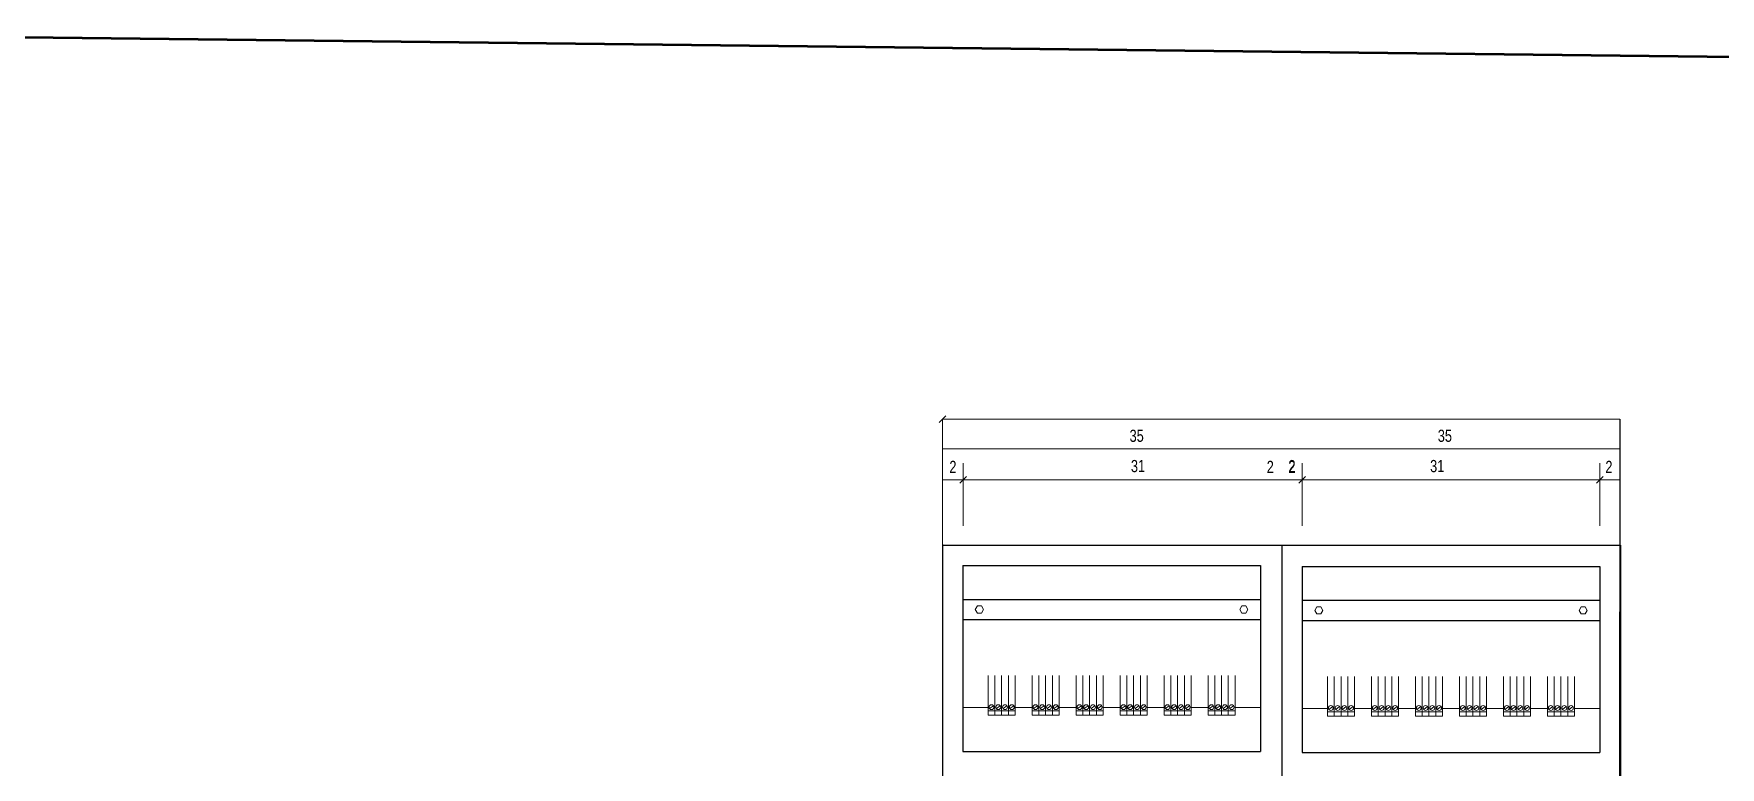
# Model space of a CAD drawing. Header units: millimetres. Extents: x -1335 to 33749, y 2338 to 5277.
# Drawn here: x 29565 to 30442, y 4804 to 5185 of the extents above; entities that cross this region are included whole.
import ezdxf
from ezdxf.enums import TextEntityAlignment as Align

# ---------------------------------------------------------------- set-up
doc = ezdxf.new("R2010")
doc.units = ezdxf.units.MM
doc.layers.add('02', color=1, linetype='Continuous', lineweight=20)
doc.layers.add('DUVAR', color=7, linetype='Continuous', lineweight=53)
doc.layers.add('03', color=141, linetype='Continuous')
doc.layers.add('04', color=11, linetype='Continuous')
doc.styles.add('T', font='arial.ttf')

msp = doc.modelspace()

# ---------------------------------------------------------------- linework, layer by layer
at = {"layer": '02', "color": 7}
for p, q in [((30039.27, 4986.73), (30035.85, 4983.31)), ((30037.56, 4985.02), (30389.81, 4985.02)), ((30037.56, 4919.87), (30037.56, 4985.02)), ((30389.8, 4969.58), (30037.56, 4969.58)), ((30048.29, 4929.56), (30048.29, 4962.1)), ((30224.62, 4929.56), (30224.62, 4962.1)), ((30379.46, 4929.56), (30379.46, 4962.1)), ((30037.76, 4953.4), (30037.56, 4953.4)), ((30213.89, 4953.4), (30037.93, 4953.4)), ((30050, 4955.11), (30046.58, 4951.69)), ((30213.69, 4953.4), (30048.29, 4953.4)), ((30390.02, 4953.4), (30214.06, 4953.4)), ((30226.33, 4955.11), (30222.91, 4951.69)), ((30381.17, 4955.11), (30377.75, 4951.69))]:
    msp.add_line(p, q, dxfattribs=at)
at = {"layer": '02', "color": 8}
for p, q in [((30061.31, 4851.62), (30061.31, 4831.01)), ((30064.83, 4851.62), (30064.83, 4831.01)), ((30068.35, 4851.62), (30068.35, 4831.01)), ((30071.87, 4851.62), (30071.87, 4831.01)), ((30075.39, 4851.62), (30075.39, 4831.01)), ((30084.19, 4851.62), (30084.19, 4831.01)), ((30087.71, 4851.62), (30087.71, 4831.01)), ((30091.23, 4851.62), (30091.23, 4831.01)), ((30094.74, 4851.62), (30094.74, 4831.01)), ((30098.26, 4851.62), (30098.26, 4831.01)), ((30107.06, 4851.62), (30107.06, 4831.01)), ((30110.58, 4851.62), (30110.58, 4831.01)), ((30114.1, 4851.62), (30114.1, 4831.01)), ((30117.62, 4851.62), (30117.62, 4831.01)), ((30121.14, 4851.62), (30121.14, 4831.01)), ((30129.94, 4851.62), (30129.94, 4831.01)), ((30133.45, 4851.62), (30133.45, 4831.01)), ((30136.97, 4851.62), (30136.97, 4831.01)), ((30140.49, 4851.62), (30140.49, 4831.01)), ((30144.01, 4851.62), (30144.01, 4831.01)), ((30152.81, 4851.62), (30152.81, 4831.01)), ((30156.33, 4851.62), (30156.33, 4831.01)), ((30159.85, 4851.62), (30159.85, 4831.01)), ((30163.37, 4851.62), (30163.37, 4831.01)), ((30166.89, 4851.62), (30166.89, 4831.01)), ((30175.68, 4851.62), (30175.68, 4831.01)), ((30179.2, 4851.62), (30179.2, 4831.01)), ((30182.72, 4851.62), (30182.72, 4831.01)), ((30186.24, 4851.62), (30186.24, 4831.01)), ((30189.76, 4851.62), (30189.76, 4831.01)), ((30237.82, 4851.19), (30237.82, 4830.58)), ((30241.33, 4851.19), (30241.33, 4830.58)), ((30244.85, 4851.19), (30244.85, 4830.58)), ((30248.37, 4851.19), (30248.37, 4830.58)), ((30251.89, 4851.19), (30251.89, 4830.58)), ((30260.69, 4851.19), (30260.69, 4830.58)), ((30264.21, 4851.19), (30264.21, 4830.58)), ((30267.73, 4851.19), (30267.73, 4830.58)), ((30271.25, 4851.19), (30271.25, 4830.58)), ((30274.77, 4851.19), (30274.77, 4830.58)), ((30283.56, 4851.19), (30283.56, 4830.58)), ((30287.08, 4851.19), (30287.08, 4830.58)), ((30290.6, 4851.19), (30290.6, 4830.58)), ((30294.12, 4851.19), (30294.12, 4830.58)), ((30297.64, 4851.19), (30297.64, 4830.58)), ((30306.44, 4851.19), (30306.44, 4830.58)), ((30309.96, 4851.19), (30309.96, 4830.58)), ((30313.48, 4851.19), (30313.48, 4830.58)), ((30316.99, 4851.19), (30316.99, 4830.58)), ((30320.51, 4851.19), (30320.51, 4830.58)), ((30329.31, 4851.19), (30329.31, 4830.58)), ((30332.83, 4851.19), (30332.83, 4830.58)), ((30336.35, 4851.19), (30336.35, 4830.58)), ((30339.87, 4851.19), (30339.87, 4830.58)), ((30343.39, 4851.19), (30343.39, 4830.58)), ((30352.19, 4851.19), (30352.19, 4830.58)), ((30355.7, 4851.19), (30355.7, 4830.58)), ((30359.22, 4851.19), (30359.22, 4830.58)), ((30362.74, 4851.19), (30362.74, 4830.58)), ((30366.26, 4851.19), (30366.26, 4830.58)), ((30061.31, 4834.98), (30048.12, 4834.98)), ((30064.83, 4833.23), (30061.31, 4833.23)), ((30062.08, 4834.45), (30064.07, 4835.99)), ((30068.35, 4833.23), (30064.83, 4833.23)), ((30065.6, 4834.45), (30067.59, 4835.99)), ((30071.87, 4833.23), (30068.35, 4833.23)), ((30069.12, 4834.45), (30071.1, 4835.99)), ((30075.39, 4833.23), (30071.87, 4833.23)), ((30072.64, 4834.45), (30074.62, 4835.99)), ((30084.19, 4834.98), (30075.39, 4834.98)), ((30087.71, 4833.23), (30084.19, 4833.23)), ((30084.95, 4834.45), (30086.94, 4835.99)), ((30091.23, 4833.23), (30087.71, 4833.23)), ((30088.47, 4834.45), (30090.46, 4835.99)), ((30094.74, 4833.23), (30091.23, 4833.23)), ((30091.99, 4834.45), (30093.98, 4835.99)), ((30098.26, 4833.23), (30094.74, 4833.23)), ((30095.51, 4834.45), (30097.5, 4835.99)), ((30107.06, 4834.98), (30098.26, 4834.98)), ((30110.58, 4833.23), (30107.06, 4833.23)), ((30107.83, 4834.45), (30109.81, 4835.99)), ((30114.1, 4833.23), (30110.58, 4833.23)), ((30111.35, 4834.45), (30113.33, 4835.99)), ((30117.62, 4833.23), (30114.1, 4833.23)), ((30114.87, 4834.45), (30116.85, 4835.99)), ((30121.14, 4833.23), (30117.62, 4833.23)), ((30118.39, 4834.45), (30120.37, 4835.99)), ((30129.94, 4834.98), (30121.14, 4834.98)), ((30133.45, 4833.23), (30129.94, 4833.23)), ((30130.7, 4834.45), (30132.69, 4835.99)), ((30136.97, 4833.23), (30133.45, 4833.23)), ((30134.22, 4834.45), (30136.21, 4835.99)), ((30140.49, 4833.23), (30136.97, 4833.23)), ((30137.74, 4834.45), (30139.73, 4835.99)), ((30144.01, 4833.23), (30140.49, 4833.23)), ((30141.26, 4834.45), (30143.25, 4835.99)), ((30152.81, 4834.98), (30144.01, 4834.98)), ((30156.33, 4833.23), (30152.81, 4833.23)), ((30153.58, 4834.45), (30155.56, 4835.99)), ((30159.85, 4833.23), (30156.33, 4833.23)), ((30157.1, 4834.45), (30159.08, 4835.99)), ((30163.37, 4833.23), (30159.85, 4833.23)), ((30160.61, 4834.45), (30162.6, 4835.99)), ((30166.89, 4833.23), (30163.37, 4833.23)), ((30164.13, 4834.45), (30166.12, 4835.99)), ((30175.68, 4834.98), (30166.89, 4834.98)), ((30179.2, 4833.23), (30175.68, 4833.23)), ((30176.45, 4834.45), (30178.44, 4835.99)), ((30182.72, 4833.23), (30179.2, 4833.23)), ((30179.97, 4834.45), (30181.96, 4835.99)), ((30186.24, 4833.23), (30182.72, 4833.23)), ((30183.49, 4834.45), (30185.47, 4835.99)), ((30189.76, 4833.23), (30186.24, 4833.23)), ((30187.01, 4834.45), (30188.99, 4835.99)), ((30202.96, 4834.98), (30189.76, 4834.98)), ((30237.82, 4834.55), (30224.62, 4834.55)), ((30238.58, 4834.01), (30240.57, 4835.56)), ((30242.1, 4834.01), (30244.09, 4835.56)), ((30245.62, 4834.01), (30247.61, 4835.56)), ((30249.14, 4834.01), (30251.12, 4835.56)), ((30260.69, 4834.55), (30251.89, 4834.55)), ((30261.46, 4834.01), (30263.44, 4835.56)), ((30264.97, 4834.01), (30266.96, 4835.56)), ((30268.49, 4834.01), (30270.48, 4835.56)), ((30272.01, 4834.01), (30274, 4835.56)), ((30283.56, 4834.55), (30274.77, 4834.55)), ((30284.33, 4834.01), (30286.32, 4835.56)), ((30287.85, 4834.01), (30289.83, 4835.56)), ((30291.37, 4834.01), (30293.35, 4835.56)), ((30294.89, 4834.01), (30296.87, 4835.56)), ((30306.44, 4834.55), (30297.64, 4834.55)), ((30307.2, 4834.01), (30309.19, 4835.56)), ((30310.72, 4834.01), (30312.71, 4835.56)), ((30314.24, 4834.01), (30316.23, 4835.56)), ((30317.76, 4834.01), (30319.75, 4835.56)), ((30329.31, 4834.55), (30320.51, 4834.55)), ((30330.08, 4834.01), (30332.06, 4835.56)), ((30333.6, 4834.01), (30335.58, 4835.56)), ((30337.12, 4834.01), (30339.1, 4835.56)), ((30340.63, 4834.01), (30342.62, 4835.56)), ((30352.19, 4834.55), (30343.39, 4834.55)), ((30352.95, 4834.01), (30354.94, 4835.56)), ((30356.47, 4834.01), (30358.46, 4835.56)), ((30359.99, 4834.01), (30361.98, 4835.56)), ((30363.51, 4834.01), (30365.49, 4835.56)), ((30379.46, 4834.55), (30366.26, 4834.55)), ((30064.83, 4831.01), (30061.31, 4831.01)), ((30068.35, 4831.01), (30064.83, 4831.01)), ((30071.87, 4831.01), (30068.35, 4831.01)), ((30075.39, 4831.01), (30071.87, 4831.01)), ((30087.71, 4831.01), (30084.19, 4831.01)), ((30091.23, 4831.01), (30087.71, 4831.01)), ((30094.74, 4831.01), (30091.23, 4831.01)), ((30098.26, 4831.01), (30094.74, 4831.01)), ((30110.58, 4831.01), (30107.06, 4831.01)), ((30114.1, 4831.01), (30110.58, 4831.01)), ((30117.62, 4831.01), (30114.1, 4831.01)), ((30121.14, 4831.01), (30117.62, 4831.01)), ((30133.45, 4831.01), (30129.94, 4831.01)), ((30136.97, 4831.01), (30133.45, 4831.01)), ((30140.49, 4831.01), (30136.97, 4831.01)), ((30144.01, 4831.01), (30140.49, 4831.01)), ((30156.33, 4831.01), (30152.81, 4831.01)), ((30159.85, 4831.01), (30156.33, 4831.01)), ((30163.37, 4831.01), (30159.85, 4831.01)), ((30166.89, 4831.01), (30163.37, 4831.01)), ((30179.2, 4831.01), (30175.68, 4831.01)), ((30182.72, 4831.01), (30179.2, 4831.01)), ((30186.24, 4831.01), (30182.72, 4831.01)), ((30189.76, 4831.01), (30186.24, 4831.01)), ((30241.33, 4832.8), (30237.82, 4832.8)), ((30241.33, 4830.58), (30237.82, 4830.58)), ((30244.85, 4832.8), (30241.33, 4832.8)), ((30244.85, 4830.58), (30241.33, 4830.58)), ((30248.37, 4832.8), (30244.85, 4832.8)), ((30248.37, 4830.58), (30244.85, 4830.58)), ((30251.89, 4832.8), (30248.37, 4832.8)), ((30251.89, 4830.58), (30248.37, 4830.58)), ((30264.21, 4832.8), (30260.69, 4832.8)), ((30264.21, 4830.58), (30260.69, 4830.58)), ((30267.73, 4832.8), (30264.21, 4832.8)), ((30267.73, 4830.58), (30264.21, 4830.58)), ((30271.25, 4832.8), (30267.73, 4832.8)), ((30271.25, 4830.58), (30267.73, 4830.58)), ((30274.77, 4832.8), (30271.25, 4832.8)), ((30274.77, 4830.58), (30271.25, 4830.58)), ((30287.08, 4832.8), (30283.56, 4832.8)), ((30287.08, 4830.58), (30283.56, 4830.58)), ((30290.6, 4832.8), (30287.08, 4832.8)), ((30290.6, 4830.58), (30287.08, 4830.58)), ((30294.12, 4832.8), (30290.6, 4832.8)), ((30294.12, 4830.58), (30290.6, 4830.58)), ((30297.64, 4832.8), (30294.12, 4832.8)), ((30297.64, 4830.58), (30294.12, 4830.58)), ((30309.96, 4832.8), (30306.44, 4832.8)), ((30309.96, 4830.58), (30306.44, 4830.58)), ((30313.48, 4832.8), (30309.96, 4832.8)), ((30313.48, 4830.58), (30309.96, 4830.58)), ((30316.99, 4832.8), (30313.48, 4832.8)), ((30316.99, 4830.58), (30313.48, 4830.58)), ((30320.51, 4832.8), (30316.99, 4832.8)), ((30320.51, 4830.58), (30316.99, 4830.58)), ((30332.83, 4832.8), (30329.31, 4832.8)), ((30332.83, 4830.58), (30329.31, 4830.58)), ((30336.35, 4832.8), (30332.83, 4832.8)), ((30336.35, 4830.58), (30332.83, 4830.58)), ((30339.87, 4832.8), (30336.35, 4832.8)), ((30339.87, 4830.58), (30336.35, 4830.58)), ((30343.39, 4832.8), (30339.87, 4832.8)), ((30343.39, 4830.58), (30339.87, 4830.58)), ((30355.7, 4832.8), (30352.19, 4832.8)), ((30355.7, 4830.58), (30352.19, 4830.58)), ((30359.22, 4832.8), (30355.7, 4832.8)), ((30359.22, 4830.58), (30355.7, 4830.58)), ((30362.74, 4832.8), (30359.22, 4832.8)), ((30362.74, 4830.58), (30359.22, 4830.58)), ((30366.26, 4832.8), (30362.74, 4832.8)), ((30366.26, 4830.58), (30362.74, 4830.58))]:
    msp.add_line(p, q, dxfattribs=at)
at = {"layer": '02', "color": 2}
for points in [[(30058.89, 4886.01), (30057.83, 4887.84), (30055.72, 4887.84), (30054.66, 4886.01), (30055.72, 4884.18), (30057.83, 4884.18)], [(30192.19, 4886.01), (30193.24, 4887.84), (30195.36, 4887.84), (30196.41, 4886.01), (30195.36, 4884.18), (30193.24, 4884.18)], [(30235.39, 4885.57), (30234.33, 4887.4), (30232.22, 4887.4), (30231.16, 4885.57), (30232.22, 4883.75), (30234.33, 4883.75)], [(30368.69, 4885.57), (30369.75, 4887.4), (30371.86, 4887.4), (30372.91, 4885.57), (30371.86, 4883.75), (30369.75, 4883.75)]]:
    msp.add_lwpolyline(points, close=True, dxfattribs=at)
at = {"layer": '02', "color": 8}
for centre in [(30063.07, 4835.22), (30066.59, 4835.22), (30070.11, 4835.22), (30073.63, 4835.22), (30085.95, 4835.22), (30089.47, 4835.22), (30092.99, 4835.22), (30096.5, 4835.22), (30108.82, 4835.22), (30112.34, 4835.22), (30115.86, 4835.22), (30119.38, 4835.22), (30131.7, 4835.22), (30135.21, 4835.22), (30138.73, 4835.22), (30142.25, 4835.22), (30154.57, 4835.22), (30158.09, 4835.22), (30161.61, 4835.22), (30165.13, 4835.22), (30177.44, 4835.22), (30180.96, 4835.22), (30184.48, 4835.22), (30188, 4835.22), (30239.57, 4834.79), (30243.09, 4834.79), (30246.61, 4834.79), (30250.13, 4834.79), (30262.45, 4834.79), (30265.97, 4834.79), (30269.49, 4834.79), (30273.01, 4834.79), (30285.32, 4834.79), (30288.84, 4834.79), (30292.36, 4834.79), (30295.88, 4834.79), (30308.2, 4834.79), (30311.72, 4834.79), (30315.23, 4834.79), (30318.75, 4834.79), (30331.07, 4834.79), (30334.59, 4834.79), (30338.11, 4834.79), (30341.63, 4834.79), (30353.94, 4834.79), (30357.46, 4834.79), (30360.98, 4834.79), (30364.5, 4834.79)]:
    msp.add_circle(centre, 1.26, dxfattribs=at)
at = {"layer": '03'}
for p, q in [((30048.12, 4908.88), (30048.12, 4812.11)), ((30048.12, 4908.88), (30202.96, 4908.88)), ((30202.96, 4908.88), (30202.96, 4812.11)), ((30224.62, 4908.45), (30224.62, 4811.67)), ((30224.62, 4908.45), (30379.46, 4908.45)), ((30379.46, 4908.45), (30379.46, 4811.67)), ((30048.12, 4812.11), (30202.96, 4812.11)), ((30224.62, 4811.67), (30379.46, 4811.67))]:
    msp.add_line(p, q, dxfattribs=at)
at = {"layer": '04'}
for p, q in [((30389.81, 4985.02), (30389.32, 4002.71)), ((30037.56, 4919.87), (30037.56, 4002.71)), ((30037.93, 4919.44), (30214.06, 4919.44)), ((30214.06, 4919.44), (30214.06, 4042.27)), ((30214.06, 4919.44), (30390.19, 4919.44)), ((30214.06, 4919.44), (30214.06, 4042.27)), ((30214.06, 4919.01), (30214.06, 4042.27)), ((30390.19, 4919.44), (30390.19, 4042.27)), ((30048.12, 4891.29), (30202.96, 4891.29)), ((30224.62, 4890.85), (30379.46, 4890.85)), ((30048.12, 4880.73), (30202.96, 4880.73)), ((30224.62, 4880.3), (30379.46, 4880.3))]:
    msp.add_line(p, q, dxfattribs=at)
at = {"layer": 'DUVAR'}
msp.add_lwpolyline([(29397.2, 5185.41), (29395.69, 2382.39), (31237.22, 2361.25), (31235.2, 5164.27), (29393.67, 5185.41)], dxfattribs=at)

# ---------------------------------------------------------------- texts
at = {"layer": '03', "color": 2, "style": 'T', "width": 0.75}
for s, height, p in [('35', 6.334, (30138.59, 4973.18)), ('35', 6.334, (30298.87, 4973.18)), ('2', 6.33, (30043.01, 4957)), ('31', 6.334, (30139.27, 4957.43)), ('2', 6.33, (30208.06, 4957)), ('2', 6.33, (30219.34, 4957.43)), ('2', 6.33, (30219.34, 4957)), ('31', 6.334, (30294.88, 4957.43)), ('2', 6.33, (30384.19, 4957))]:
    msp.add_text(s, height=height, dxfattribs=at).set_placement(p, align=Align.CENTER)

doc.saveas('drawing.dxf')
